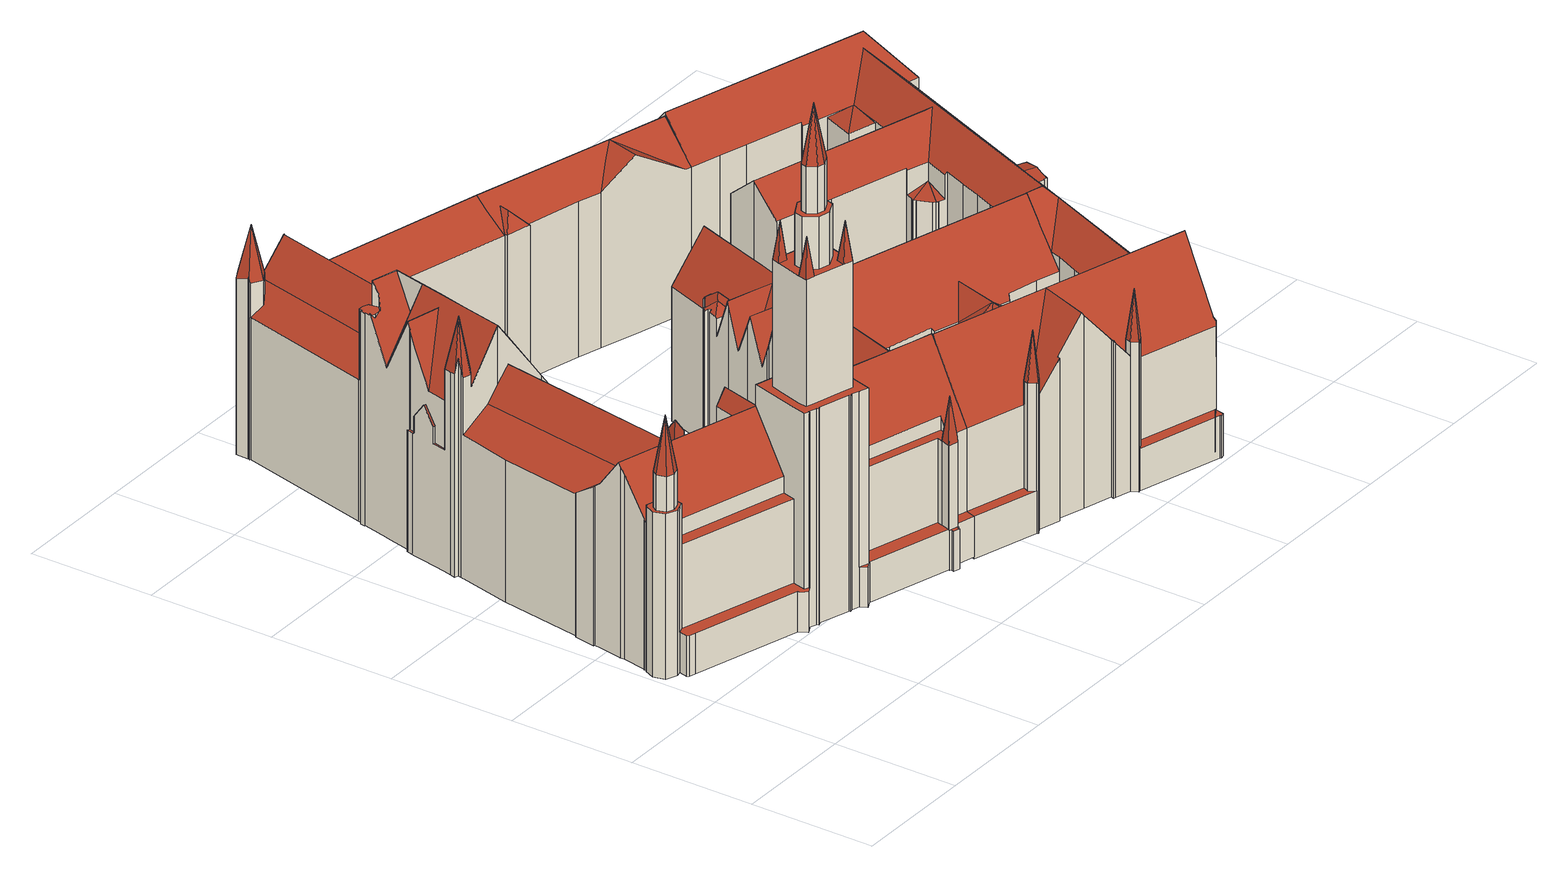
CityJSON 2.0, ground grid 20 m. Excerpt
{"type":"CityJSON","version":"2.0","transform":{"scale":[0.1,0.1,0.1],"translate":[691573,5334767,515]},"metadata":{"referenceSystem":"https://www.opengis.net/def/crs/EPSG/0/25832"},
"CityObjects":{
"building1":{"type":"Building","attributes":{"name":"Neues Rathaus,Sitz d.Verwaltung-Landeshauptstadt München, Touristinfo","Gemeindeschluessel":"09162000","HoeheDach":"595.090","HoeheGrund":"515.770","Methode":"2000","NiedrigsteTraufeDesGebaeudes":"522.090","Geometrietyp2DReferenz":"3000","function":"31001_3012","roofType":"3100","measuredHeight":79.32,"storeysAboveGround":5},"geometry":[{"type":"MultiSurface","lod":"2","boundaries":[[[0,1,2,3]],[[4,5,6,7,8]],[[9,10,11,12]],[[13,14,15,16]],[[17,18,19,20]],[[21,22,23,24,25]],[[26,27,28,29]],[[30,17,20,31]],[[32,33,34,35]],[[36,37,38]],[[39,40,41,42,43]],[[44,45,46,47,48]],[[49,50,51,52,53,54,55]],[[56,57,58,59,60,61,62,63]],[[64,65,66,67]],[[68,69,70,71]],[[41,40,72,73]],[[74,75,76]],[[77,78,79]],[[80,19,18,81,82,83,84,85,86,87,88,89]],[[90,91,92,93,94]],[[95,96,97,34]],[[98,99,100]],[[101,102,103,104,105,106]],[[107,108,109,110]],[[111,112,113]],[[114,115,116,117]],[[118,119,120,121,122]],[[123,124,46,45,125]],[[126,37,36]],[[127,128,129,130,131,132]],[[133,98,100]],[[134,135,136]],[[137,138,139,140]],[[141,142,143,144,145,146,147,148,149,150,151,152,153,154,155,156,157,158,159,160,161,162,163,164,165,166,167,168,169,170,171,172,173,174,175,176,177,178,179,180,181,182,183,184,185,186,187,188,189,190,191,192,193,194,195,196,197,198,199,200,201,202,203,204,205,206,207,208,209,210,211,212,213,214,215,216,217,218,219,220,221,222,223,224,225,226,227,228,229,230,231,232,233,234,63,62,61,60,235,236,237,238,239,240,241,242,243,244,107,110,245,246,247,248,249,250,68,71,251,252,253,254,255,256,257,258,259,260,261,262,263,264,265,266,267,268,269,270,271,272,273,274,275,50,49,55,276,277,278,279,280,281,282,283,284,285,286,285,287,288,289,290,291,292,293,294,295,296,297,298,299,300,301,302,303,304,305,306,64,67,307,308,309,310,311,312,313,314,315,316,317,318,319,320,321,322,105,104,103,323,324,325,326,327,328,329,330,331,332,333,334,335,336,337,338,339,340,341,342,343,344,345,346,347,348,114,117,349,350,351,352,353,354,355,356,357,358,42,41,73,359,360,361,362,132,131,130,363]],[[247,364,365,248]],[[366,367,368,369]],[[370,371,372,373,374,375,376,377,378,379,380,78,77,381,382,383]],[[384,385,386,387,388,129,128,127,389,367,366]],[[75,390,391,392,393,394,395,396]],[[397,398,399,400]],[[401,402,403,404,405,406,70,69,407,408,365,364,409,410]],[[314,88,87,315]],[[411,412,413,414,348,347,346]],[[100,28,27]],[[415,416,417,111]],[[418,419,420]],[[124,218,217,421]],[[142,141,363,388,387,386]],[[355,422,423,356]],[[295,424,425,296]],[[200,426,427,201]],[[428,415,1,0]],[[7,6,5,370,383,429,430]],[[431,432,433,434,435,436,437,438,35,34,97]],[[180,439,440,181]],[[401,410,109,108,441,442,443,444,445,446,447]],[[365,408,407,250,249,248]],[[448,449,92,91,450]],[[1,111,451,2]],[[452,338,337,336,453,454,455]],[[140,139,418,456]],[[155,457,458,156]],[[166,459,460,167]],[[461,462,463,464]],[[465,8,7,430,466,467,468,462,461,469,335,334,333,332,331,330]],[[470,471,472,205,204,203,473]],[[172,171,170,474,475,476]],[[294,293,477,478,424,295]],[[479,480,481,392,391,482,135,134]],[[483,30,31,484]],[[449,54,53,485,92]],[[116,3,2,451,486,351,350,349,117]],[[487,488,489,490,491,492,493,494,495,496,497,498,44,48,499,500,118,122,501,502,82]],[[124,123,503,504,220,219,218]],[[197,505,506,198]],[[499,507,508,509,472,471,500]],[[306,510,65,64]],[[511,512,96,95]],[[513,514,515,398,213,212,211,210]],[[516,517,518]],[[226,519,520,227]],[[521,522,523,58,57]],[[524,525,526,527]],[[513,210,209,208,528,529,530]],[[11,531,532,533,534,82,81,18,17,30,483,12]],[[164,535,536,165]],[[271,270,269,268,537,538,496,495]],[[539,540,541]],[[38,37,126,511,95,34,33,542,412,411,543,544,545,546]],[[335,469,453,336]],[[344,544,543,345]],[[328,547,548,329]],[[497,549,550,551,552,553,541,554,555,556,557,558,559,560,561,562,563,564,565,566,567,522,521,568,569,570,571,520,519,572,498]],[[573,574,4]],[[565,575,576,577]],[[25,24,578,458,457]],[[345,543,411,346]],[[293,292,291,579,580,477]],[[217,216,215,581,400,399,421]],[[516,582,517]],[[109,410,409,246,245,110]],[[574,583,4]],[[584,93,525,524]],[[585,274,273,272,271,495,494,493]],[[413,412,542,586]],[[587,588,589,590]],[[591,592,593,594]],[[595,596,179,178,177,597]],[[21,25,457]],[[598,599,600,601,602,603,604,605,606,607],[608,609,610,137,140,456,611,612]],[[65,510,613,614,615,9,12,483,484,616,66]],[[230,617,618,231]],[[619,620,588,587]],[[506,621,622,426,200,199,198]],[[623,516,518]],[[289,624,625,626,290]],[[223,627,628,224]],[[629,630,631,632,193,192,191]],[[633,634,635,636,585,493,492,491,490,489,637,638]],[[299,298,639,640,641,300]],[[251,406,405,252]],[[100,27,589]],[[642,187,186,185,643,644]],[[645,646,427,426,622]],[[575,401,447,576]],[[518,517,647,396,395,648,649,650]],[[164,163,162,651,435,434,535]],[[590,589,27,26]],[[403,652,653,654,655,656,404]],[[525,93,485,657,634,658,659,526]],[[475,660,661]],[[279,662,663,280]],[[561,653,652,562]],[[664,568,521,57,56,665,666]],[[667,668,626,625]],[[669,416,415,428]],[[304,303,615,614,613,305]],[[670,671,672,673,674,327,326,325,324]],[[548,675,465,330,329]],[[24,23,676,677,678,679,680,384,366,681,578]],[[559,682,260,259,258,560]],[[4,583,5]],[[452,79,78,380,683,684,546,545,343,342,341,340,339,338]],[[305,613,510,306]],[[13,685,82,502,686,687,14]],[[500,471,470]],[[464,454,453,469,461]],[[688,689,176,175,174,690]],[[691,692,693,694]],[[622,621,473,645]],[[456,418,420,611]],[[102,695,670,324,323,103]],[[285,286,90,94,696,697,287]],[[31,20,19,80,603,602,601]],[[278,698,662,279]],[[260,682,699,261]],[[282,700,701,283]],[[290,626,579,291]],[[702,703,704,489,488,487,82,534]],[[76,396,647]],[[618,705,706,666,665,234,233,232,231]],[[343,545,544,344]],[[130,129,388,363]],[[572,519,226,225,224,628]],[[624,707,697,696,584,524,527,667,625]],[[708,509,530,529]],[[125,45,709,710]],[[136,711,712]],[[201,427,646,202]],[[713,714,715,385,384]],[[611,420,716,612]],[[229,717,617,230]],[[308,599,598,309]],[[567,566,718,719,720,721]],[[722,723,724,725,161,160,159,158,726]],[[617,717,571,570,705,618]],[[727,652,403]],[[99,28,100]],[[728,15,14,687,729,629,191,190,189,188,187,642]],[[730,661,660,731,376,732]],[[733,539,541]],[[372,574,573,373]],[[134,136,712]],[[734,486,451,111,113]],[[169,168,167,460,735,736]],[[500,470,473,621,506,505,737,119,118]],[[723,722,738]],[[77,79,452,455,739,740,381]],[[83,741,742,84]],[[354,112,422,355]],[[169,736,474,170]],[[51,743,744,745,52]],[[281,746,700,282]],[[310,607,606,311]],[[575,747,727,403,402,401]],[[748,749,750,468,467]],[[74,76,647]],[[562,652,727,563]],[[206,509,708,751,207]],[[752,753,754,755]],[[373,573,756,374]],[[89,604,603,80]],[[298,297,296,425,757,639]],[[758,133,620,619]],[[508,421,399,398,515]],[[48,47,46,508,507,499]],[[759,99,98,760]],[[644,643,761,762,763,764]],[[52,745,744,635,634,657,485,53]],[[765,766,753,752]],[[4,8,465,675]],[[767,768,419]],[[182,181,440,769,770,183]],[[442,441,107,244]],[[741,771,772,671,670,695]],[[289,288,287,697,707,624]],[[523,522,567,721,59,58]],[[610,767,138,137]],[[718,566,565,577,719]],[[476,475,661,773]],[[501,774,729,687,686,502]],[[612,716,775,608]],[[9,615,303,302,301,776,10]],[[185,184,183,770,777,761,643]],[[654,653,561,560,258,257,256]],[[731,660,475,474,736,735,460,459,536,535,434,433,432,379,378,377,376]],[[778,391,390]],[[100,589,588]],[[701,779,450,91,90,286,285,284,283]],[[761,780,762]],[[667,527,526,659,638,637,489,704,781,782,783,668]],[[756,4,673,672]],[[122,121,120,630,629,729,774,501]],[[250,407,69,68]],[[405,404,656,254,253,252]],[[777,770,769,440,439,596,595,597,689,688,784]],[[565,564,563,727,747,575]],[[161,725,651,162]],[[254,656,655,255]],[[92,485,93]],[[772,771,732,376,375,374,756,672,671]],[[144,715,714,145]],[[570,569,785,706,705]],[[786,738,722,726,578,681,366,369]],[[383,382,381,740,739,455,454,464,463,750,749,748,787,429]],[[368,367,389,362,361,360,359,788]],[[756,573,4]],[[484,31,601,600,616]],[[148,679,678,149]],[[508,514,513,530,509]],[[496,538,537,789,733,541,553,552,551,550,549,497]],[[246,409,364,247]],[[790,754,753,766,693,692,593,592],[590,26,29,759,760,758,619,587]],[[762,780,784]],[[713,384,791]],[[764,763,762,784,688,690,773,661,730,83]],[[207,751,528,208]],[[126,512,511]],[[139,138,419]],[[327,674,547,328]],[[608,775,768,609]],[[784,780,761,777]],[[353,113,112,354]],[[627,223,222,221,220,504,792,710,709]],[[309,598,607,310]],[[415,111,1]],[[85,84,742,793,320,319,318,317]],[[153,152,23,22]],[[197,196,195,794,795,737,505]],[[546,684,38]],[[316,86,85,317]],[[419,768,775]],[[154,153,22,21,457,155]],[[586,32,35,438,796,669,428,0,3,116,115,414,413]],[[733,789,537,268,267,266,265,264,263,262,797,798,540,539]],[[370,5,583,371]],[[348,414,115,114]],[[700,746,663,662,698,799,779,701]],[[322,800,106,105]],[[801,379,432]],[[755,754,790,802]],[[803,795,794,804,632,631]],[[419,775,716]],[[194,804,794,195]],[[165,536,459,166]],[[174,173,172,476,773,690]],[[66,616,600,307,67]],[[352,734,113,353]],[[449,448,799,698,278,277,276,55,54]],[[437,436,43,796,438]],[[720,719,577,576,447,446,240,239,238,237,236]],[[805,806,479,134,712,623,518,650]],[[683,380,379,801]],[[582,623,712,711,135,482,807,390,75,74,647,517],[594,691,694,765,752,755,802,591]],[[508,515,514]],[[482,778,807]],[[29,28,99,759]],[[799,448,450,779]],[[400,581,808,397]],[[605,604,89,88,314,313,312]],[[71,70,406,251]],[[73,72,788,359]],[[420,419,716]],[[315,87,86,316]],[[791,384,680,679]],[[620,100,588]],[[435,651,725,724,723,738,786,369,368,788,72,40,39,43,436]],[[694,693,766,765]],[[120,119,737,795,803,631,630]],[[547,674,673,4,675,548]],[[482,391,778]],[[214,808,581,215]],[[46,124,421,508]],[[696,94,93,584]],[[280,663,746,281]],[[498,572,628,627,709,45,44]],[[609,768,767,610]],[[708,529,528,751]],[[636,743,51,50,275,274,585]],[[311,606,605,312]],[[802,790,592,591]],[[255,655,654,256]],[[441,108,107]],[[715,144,143,142,386,385]],[[138,767,419]],[[594,593,692,691]],[[750,463,462,468]],[[429,787,466,430]],[[83,730,732,771,741]],[[540,798,797,699,682,559,558,557,556,555,554,541]],[[634,633,658]],[[371,583,574,372]],[[16,15,728,809,810]],[[234,665,56,63]],[[133,100,620]],[[179,596,439,180]],[[203,202,646,645,473]],[[362,389,127,132]],[[307,600,599,308]],[[125,710,792,504,503,123]],[[300,641,776,301]],[[778,390,807]],[[157,156,458,578,726,158]],[[417,416,669,796,43,42,358,357,356,423]],[[801,432,431,97,96,512,126,36,38,684,683]],[[240,446,445,241]],[[243,242,444,443,442,244]],[[586,542,33,32]],[[82,685,13,16,810,764,83]],[[810,809,728,642,644,764]],[[760,98,133,758]],[[139,419,418]],[[472,509,206,205]],[[147,146,145,714,713,791,679,148]],[[658,633,638,659]],[[321,320,793,811,800,322]],[[787,748,467,466]],[[743,636,635,744]],[[351,486,734,352]],[[10,776,641,640,639,757,425,424,478,477,580,579,626,668,783,782,781,704,703,702,534,533,532,531,11],[649,648,395,394,393,392,481,480,479,806,805,650]],[[261,699,797,262]],[[151,150,149,678,677,676,23,152]],[[623,582,516]],[[741,695,102,101,106,800,811,793,742]],[[111,417,423,422,112]],[[228,227,520,571,717,229]],[[241,445,444,242]],[[59,721,720,236,235,60]],[[76,75,396]],[[193,632,804,194]],[[398,397,808,214,213]],[[785,569,568,664,666,706]],[[176,689,597,177]],[[136,135,711]]],"semantics":{"surfaces":[{"type":"WallSurface"},{"type":"RoofSurface"},{"type":"GroundSurface"}],"values":[0,1,0,1,0,1,0,1,0,0,0,0,0,0,0,0,0,1,1,1,1,0,1,0,0,1,0,0,0,0,0,1,1,0,2,0,1,1,1,0,0,1,0,0,1,1,1,0,0,0,0,0,0,0,0,0,1,0,1,1,0,0,0,0,0,0,0,0,0,0,0,1,0,1,0,0,1,0,0,0,1,0,1,0,0,0,0,0,1,1,0,0,0,1,1,0,1,0,0,0,1,0,1,0,0,0,0,0,0,1,1,1,0,0,0,1,0,0,0,1,0,0,1,0,1,1,0,0,0,1,1,0,0,0,1,0,0,0,0,0,1,0,1,0,0,0,0,1,0,0,0,0,0,0,0,0,0,0,0,0,1,0,0,0,0,1,0,0,1,0,1,0,0,0,1,0,1,1,1,0,0,1,0,1,1,0,1,0,1,1,0,0,1,0,0,1,1,1,0,0,0,0,0,0,0,1,1,0,1,0,0,1,1,0,0,1,0,1,0,1,1,1,0,0,0,0,1,1,1,0,1,0,1,1,0,0,1,0,0,0,1,0,0,0,1,0,0,1,0,0,1,1,0,1,0,1,1,0,0,1,0,0,0,0,0,0,1,0,0,0,0,0,1,0,1,0,0,0,1,0,0,0,1,1,0,0,0,0,0,0,1,0,0,0,1,1,1,0,0,1,0,0,0,1,0,1,1,1,0,0,1,1,0,1,0,0,1,0,1,0,0,0,0,0,0,1,0,1,1,1,1,0,0,0,0,1,0,0,0,0,1,0,1,0,0,1,0,0,0,1,1,0,1,0,0,0,0,0,0,0,1,0,0,1,1,1,0,0,0,1,0,0,1,0,1]}}]},
"building2":{"type":"Building","attributes":{"Gemeindeschluessel":"09162000","HoeheDach":"521.830","HoeheGrund":"516.033","Methode":"2000","NiedrigsteTraufeDesGebaeudes":"521.830","Geometrietyp2DReferenz":"3000","function":"31001_3012","roofType":"1000","measuredHeight":5.8,"storeysAboveGround":1},"geometry":[{"type":"MultiSurface","lod":"2","boundaries":[[[812,813,814,815]],[[816,812,815,817]],[[818,814,813,819]],[[819,813,812,816]],[[817,815,814,818]],[[817,818,819,816]]],"semantics":{"surfaces":[{"type":"RoofSurface"},{"type":"WallSurface"},{"type":"GroundSurface"}],"values":[0,1,1,1,1,2]}}]},
"building3":{"type":"Building","attributes":{"Gemeindeschluessel":"09162000","HoeheDach":"544.830","HoeheGrund":"515.846","Methode":"2000","NiedrigsteTraufeDesGebaeudes":"521.507","Geometrietyp2DReferenz":"3000","function":"31001_3012","roofType":"3100","measuredHeight":28.98,"storeysAboveGround":5},"geometry":[{"type":"MultiSurface","lod":"2","boundaries":[[[820,821,822,823]],[[824,825,826,827]],[[828,829,830,831,832,833,834,835,836,837,838,839,840,841]],[[842,843,844,845,846]],[[847,848,849,850,851]],[[852,853,854,855,856,857,858,824,827,843,842,859,860,861,862,863,268,262,864,865,866,867,868,869,870,871,872,873,874,875,876,877,878,879,880,881,882,883,823,822,884,885,886,887,888,889,890,891,892,893]],[[894,895,881,880]],[[844,896,845]],[[896,834,833]],[[896,835,834]],[[897,898,873,872]],[[262,268,829,828,899]],[[877,900,901,878]],[[852,893,902,841,840]],[[903,836,835,904]],[[824,858,905,906,825]],[[850,833,832,851]],[[879,907,894,880]],[[843,827,826,908,844]],[[904,835,825,906]],[[909,910,885,884]],[[860,848,847,861]],[[883,911,820,823]],[[891,912,913,892]],[[844,908,896]],[[856,855,837,836,903,914]],[[915,912,891,890]],[[916,917,889,888]],[[908,826,825,835,896]],[[849,918,833,850]],[[865,919,920,866]],[[921,922,896,833,918]],[[885,910,923,886]],[[876,924,900,877]],[[866,920,925,867]],[[853,839,838,854]],[[869,926,927,870]],[[862,831,830,863]],[[862,861,847,851,832,831]],[[928,926,869,868]],[[822,821,909,884]],[[262,899,929,864]],[[867,925,928,868]],[[856,914,930,857]],[[852,840,839,853]],[[931,911,883,882]],[[864,929,919,865]],[[889,917,915,890]],[[906,905,930,914,903,904]],[[871,932,897,872]],[[846,896,922]],[[859,842,846,922,921]],[[857,930,905,858]],[[915,917,916,933,923,910,909,821,820,911,931,895,894,907,901,900,924,934,935,898,897,932,927,926,928,925,920,919,929,899,828,841,902,913,912]],[[875,934,924,876]],[[860,859,921,918,849,848]],[[892,913,902,893]],[[854,838,837,855]],[[927,932,871,870]],[[845,896,846]],[[873,898,935,874]],[[887,933,916,888]],[[874,935,934,875]],[[881,895,931,882]],[[878,901,907,879]],[[863,830,829,268]],[[923,933,887,886]]],"semantics":{"surfaces":[{"type":"WallSurface"},{"type":"RoofSurface"},{"type":"GroundSurface"}],"values":[0,0,1,0,1,2,0,1,1,1,0,0,0,0,0,0,0,0,0,0,0,0,0,0,1,0,0,0,1,0,0,1,0,0,0,0,0,0,0,0,0,0,0,0,0,0,0,0,1,0,1,0,0,1,0,0,0,0,0,1,0,0,0,0,0,0,0]}}]},
"building4":{"type":"Building","attributes":{"Gemeindeschluessel":"09162000","HoeheDach":"547.190","HoeheGrund":"515.540","Methode":"2000","NiedrigsteTraufeDesGebaeudes":"521.550","Geometrietyp2DReferenz":"3000","function":"31001_3012","roofType":"3100","measuredHeight":31.65,"storeysAboveGround":5},"geometry":[{"type":"MultiSurface","lod":"2","boundaries":[[[936,937,938,939,940]],[[941,942,943,944]],[[945,946,947,948]],[[949,950,51,951]],[[952,953,954,955,956]],[[957,958,959,960,961]],[[962,963,964,965]],[[966,936,940,967]],[[968,969,970,971,972,973]],[[974,975,976]],[[977,978,979,980]],[[981,951,51,743,636,982]],[[983,984,985,986]],[[987,988,989,990]],[[969,991,992,993,994,970]],[[975,995,976]],[[996,997,998,999]],[[1000,1001,1002,988,987]],[[1003,1004,1005,1006]],[[1007,1008,1009,1010]],[[1011,1012,1013,1014]],[[1015,1016,1017,1018]],[[939,971,970,994,940]],[[1019,1020,1021,1022,937]],[[984,1023,1024,1025]],[[1026,1027,1028,1029]],[[950,1030,1031,743,51]],[[1032,1000,987,990,947,946,1033,1034]],[[1035,1036,1037,1038,1039]],[[1025,1024,1040,1041]],[[1042,1043,1044,1045]],[[1046,1047,1048,1049]],[[1017,1016,1050]],[[1051,1052,999,998,976,995]],[[1053,1054,1055,1056,1057]],[[1058,1059,1004,1003]],[[1051,1060,1061,1062,1063,1064,1012,1011,1065,1066,1067,1052]],[[1068,1009,1008,1069,1070,1041,1001]],[[1071,1024,1023]],[[1070,1072,982,636,1073,1074]],[[1075,1076,1077,1078,1079,1080]],[[1081,1063,1062,1082]],[[1083,1084,1085,1086]],[[1087,1088,1089,950,949]],[[1090,1091,1028,1027,1092,1093,1036,1035,1094,1095]],[[1096,1006,1005,1097,1098,944,943,1099]],[[1050,1100,1101]],[[1102,1103,1104,1105]],[[1106,1107,963,962]],[[1069,1008,1007,1108,1109,1110]],[[1111,1112,1113,1114]],[[1071,1002,1040,1024]],[[1100,1050,1016]],[[1115,1116,1117,1118]],[[1056,1070,1074,1015,1018,1119,1057]],[[1120,1121,1044,1043,1122,973,972,1123]],[[1124,1125,938,1126]],[[1127,1128,1021,1020]],[[1126,938,937,1022]],[[968,973,1122,1129]],[[1130,1131,1132,1133]],[[1134,1135,1136,1137,1138,1139]],[[1064,1063,1081,1140]],[[1078,1077,1141,1142,1026,1029]],[[950,1089,1101,1030]],[[1143,1119,1018,1144]],[[1046,1049,1145,1146,1094,1035,1039,1117,1116]],[[965,964,714,1147]],[[1148,1149,1150,1151,1067,1066]],[[1031,1073,636,743]],[[1152,1153,1136,1135]],[[1070,1069,1110,1154,1099,943,942,1095,1094,1146,1155,1156,1132,1131,1157,1158,1159,495,1072]],[[1089,1088,1050,1101]],[[1160,1010,1009,1068,1032,1034]],[[1142,1161,1027,1026]],[[1162,1163,1150,1149]],[[1164,1045,1044,1121,1165]],[[997,974,976,998]],[[1096,1099,1154,1166]],[[1100,1016,1015,1074,1073]],[[1167,1168,1169,1170]],[[1171,1065,1011,1014]],[[1029,1028,1079,1078]],[[1160,1034,1033,1172]],[[986,985,1173,1174]],[[1175,1163,1162,1176]],[[1120,1177,1151,1150,1163,1175,1113,1112,1085,1084,1165,1121]],[[1146,1145,1155]],[[988,1002,1071]],[[939,1123,972,971]],[[1048,1178,1156,1155,1145,1049]],[[1179,1180,959,958]],[[1181,1141,1077,1076]],[[1041,1040,1002,1001]],[[1019,937,936,1182]],[[1138,1137,1123,939]],[[1166,1154,1110,1109]],[[1086,1085,1112,1111]],[[1183,1182,936,966,1184]],[[944,1098,1185,941]],[[1075,1080,1186,1187]],[[1188,495,1159,1189]],[[1190,960,959,1180,956,955]],[[1036,1093,1191,1037]],[[967,940,994,993]],[[1151,1177,996,999,1052,1067]],[[1144,1018,1017,1088,1087]],[[1090,1095,942,941,1185]],[[1192,1193,1190]],[[1169,1071,1023]],[[1194,975,1092,1027,1161,1192,1190,955,954,714,964,963,1107]],[[1098,1097,1090,1185]],[[1058,1195,1196,1197,1059]],[[1127,1134,1139,1125,1124,1128]],[[990,989,1168,1167,948,947]],[[1198,1199,1200,1201]],[[1187,1186,1196,1195]],[[1202,1203,1055,1054]],[[1197,1196,1186,1080,1079,1028,1091]],[[1204,1205,1193,1206]],[[1174,1173,1203,1202]],[[1113,1175,1176,1114]],[[1092,975,1177,1120,1123,1137,1136,1153,1207,1104,1103,1191,1093]],[[1194,1060,1051,995,975]],[[977,957,961,1208,978]],[[1190,1193,1205,1200,1199,979,978,1208]],[[1125,1139,1138,939,938]],[[1106,1209,1061,1060,1194,1107]],[[1181,1206,1193,1192,1161,1142,1141]],[[1210,1158,1157,1211]],[[980,979,1199,1198]],[[1066,1065,1171,1148]],[[1212,1207,1153,1152]],[[1183,1184,992,991]],[[1062,1061,1209,1082]],[[1181,1076,1075,1187,1195,1058,1003,1006,1096,1166,1109,1108,1007,1010,1160,1172,945,948,1167,1170,983,986,1174,1202,1054,1053,1143,1144,1087,949,951,981,1188,1189,1210,1211,1130,1133,1178,1048,1047,1115,1118,1213,1102,1105,1212,1152,1135,1134,1127,1020,1019,1182,1183,991,969,968,1129,1042,1045,1164,1083,1086,1111,1114,1176,1162,1149,1148,1171,1014,1013,1140,1081,1082,1209,1106,962,965,1147,953,952,1179,958,957,977,980,1198,1201,1204,1206]],[[1201,1200,1205,1204]],[[1102,1213,1038,1037,1191,1103]],[[1013,1012,1064,1140]],[[1197,1091,1090,1097,1005,1004,1059]],[[1056,1055,1203,1173,985,984,1025,1041,1070]],[[1189,1159,1158,1210]],[[1105,1104,1207,1212]],[[1017,1050,1088]],[[952,956,1180,1179]],[[1211,1157,1131,1130]],[[1168,989,988,1071,1169]],[[1164,1165,1084,1083]],[[1133,1132,1156,1178]],[[1047,1046,1116,1115]],[[1129,1122,1043,1042]],[[1128,1124,1126,1022,1021]],[[1190,1208,961,960]],[[1053,1057,1119,1143]],[[1213,1118,1117,1039,1038]],[[1177,975,974,997,996]],[[1170,1169,1023,984,983]],[[1188,981,982,1072,495]],[[1172,1033,946,945]],[[1030,1101,1100,1073,1031]],[[1147,714,954,953]],[[966,967,993,992,1184]],[[1032,1068,1001,1000]]],"semantics":{"surfaces":[{"type":"RoofSurface"},{"type":"WallSurface"},{"type":"GroundSurface"}],"values":[0,1,1,1,1,1,1,1,1,0,1,1,1,1,1,0,0,1,1,1,1,1,0,1,1,1,0,0,0,1,1,1,0,1,1,1,0,0,0,0,1,1,1,1,0,1,0,1,1,1,1,0,0,1,0,0,1,1,1,1,1,1,1,0,1,1,0,1,1,1,1,0,0,1,1,1,1,1,1,1,1,1,1,1,1,1,0,1,0,1,1,1,1,1,1,1,1,1,1,0,1,1,0,0,1,1,1,1,0,0,0,1,1,1,1,1,1,1,0,1,1,1,0,1,1,0,0,1,1,1,1,1,1,1,1,2,1,1,1,0,0,1,1,0,1,1,0,1,1,1,1,0,0,1,1,1,1,1,1,1,1,0,1]}}]}
},
"vertices":[
[195,1086,248],[195,1086,287],[178,1097,287],[178,1097,232],[89,688,413],[87,706,326],[81,705,326],[78,704,326],[78,704,329],[237,206,72],[237,206,350],[229,209,350],[229,209,72],[268,352,252],[279,390,236],[224,406,236],[182,377,252],[240,251,205],[240,251,231],[48,306,231],[48,306,205],[573,905,254],[574,905,253],[575,908,253],[563,948,276],[558,930,276],[296,258,634],[296,258,708],[306,255,708],[306,255,634],[235,231,205],[45,286,205],[141,874,246],[141,874,345],[142,869,345],[142,869,247],[123,851,340],[123,851,345],[119,854,345],[270,1104,319],[270,1104,318],[270,1104,8],[269,1104,8],[269,1104,319],[437,346,208],[444,372,208],[444,372,247],[437,346,247],[429,316,247],[492,139,8],[524,130,8],[524,130,72],[492,139,72],[492,139,205],[491,140,216],[491,140,8],[482,447,248],[486,457,219],[494,483,287],[497,489,271],[497,489,8],[494,483,8],[486,457,8],[482,447,8],[34,266,8],[34,266,72],[32,269,72],[32,269,8],[551,599,8],[551,599,249],[551,601,248],[551,601,8],[332,1088,238],[332,1088,8],[275,270,551],[279,283,551],[270,278,614],[155,767,369],[109,821,279],[99,780,369],[50,314,242],[255,304,308],[256,309,316],[108,352,316],[23,376,316],[22,373,311],[22,366,302],[15,327,246],[14,327,245],[14,324,242],[476,139,211],[475,139,211],[485,144,277],[480,154,205],[475,139,205],[143,859,345],[143,859,365],[142,869,384],[313,230,708],[316,240,708],[296,240,801],[35,455,236],[36,455,236],[36,455,8],[35,455,8],[34,455,8],[34,455,236],[528,583,8],[528,583,248],[528,585,248],[528,585,8],[196,1108,368],[195,1130,287],[178,1120,287],[178,1096,8],[178,1096,233],[177,1097,232],[177,1097,8],[299,353,247],[307,383,235],[307,383,278],[299,353,278],[293,330,278],[435,377,169],[435,377,247],[444,372,169],[132,851,345],[790,966,231],[791,968,228],[792,971,225],[792,971,8],[791,968,8],[790,966,8],[298,223,708],[325,195,551],[329,209,551],[320,204,614],[44,299,270],[44,299,326],[38,289,326],[38,289,270],[887,942,8],[886,938,8],[870,886,8],[870,885,8],[855,831,8],[846,834,8],[760,858,8],[701,875,8],[664,886,8],[617,898,8],[576,908,8],[575,908,8],[574,905,8],[573,905,8],[533,915,8],[534,919,8],[533,919,8],[326,971,8],[325,970,8],[324,964,8],[316,935,8],[298,861,8],[292,831,8],[277,761,8],[269,727,8],[252,651,8],[259,649,8],[258,643,8],[255,632,8],[245,634,8],[243,633,8],[226,619,8],[212,607,8],[208,604,8],[210,598,8],[218,582,8],[228,560,8],[234,558,8],[238,557,8],[235,546,8],[234,539,8],[231,540,8],[229,540,8],[210,427,8],[210,426,8],[217,416,8],[223,406,8],[224,406,8],[279,390,8],[293,386,8],[301,384,8],[301,385,8],[304,395,8],[310,393,8],[314,392,8],[311,382,8],[310,379,8],[351,367,8],[352,370,8],[355,380,8],[360,379,8],[365,378,8],[362,367,8],[387,359,8],[388,358,8],[391,372,8],[387,375,8],[392,382,8],[397,377,8],[398,377,8],[399,377,8],[412,383,8],[412,384,8],[413,392,8],[421,391,8],[422,384,8],[422,383,8],[435,377,8],[441,381,8],[442,382,8],[443,381,8],[446,377,8],[447,376,8],[451,374,8],[476,365,8],[478,365,8],[490,399,8],[488,400,8],[474,404,8],[474,403,8],[468,405,8],[470,412,8],[478,435,8],[481,442,8],[503,509,8],[511,531,8],[511,532,8],[519,556,8],[520,558,8],[525,572,8],[528,571,8],[529,578,8],[526,581,8],[526,582,8],[529,585,8],[530,586,8],[531,586,8],[532,584,8],[540,590,8],[552,598,8],[553,601,8],[555,601,8],[556,601,8],[557,602,8],[560,598,8],[564,597,8],[565,601,8],[593,682,8],[646,665,8],[699,648,8],[670,565,8],[660,535,8],[658,529,8],[657,526,8],[631,450,8],[606,371,8],[605,370,8],[604,368,8],[584,304,8],[584,303,8],[582,298,8],[561,237,8],[556,223,8],[553,214,8],[530,147,8],[490,135,8],[490,134,8],[490,133,8],[487,132,8],[486,128,8],[476,131,8],[477,135,8],[475,137,8],[475,138,8],[475,139,8],[476,139,8],[341,178,8],[339,177,8],[328,171,8],[322,182,8],[310,186,8],[309,186,8],[306,185,8],[305,187,8],[304,187,8],[255,202,8],[254,201,8],[251,200,8],[250,203,8],[249,203,8],[237,207,8],[237,206,8],[226,200,8],[219,211,8],[218,213,8],[44,263,8],[36,283,8],[27,280,8],[9,288,8],[4,306,8],[12,322,8],[14,323,8],[14,324,8],[14,327,8],[15,327,8],[22,366,8],[22,373,8],[23,376,8],[29,412,8],[30,421,8],[29,421,8],[28,421,8],[37,460,8],[58,589,8],[77,672,8],[77,673,8],[78,676,8],[79,682,8],[73,684,8],[75,692,8],[78,704,8],[83,726,8],[87,745,8],[91,764,8],[91,767,8],[94,777,8],[97,775,8],[98,775,8],[99,780,8],[109,821,8],[109,822,8],[117,856,8],[119,865,8],[118,865,8],[120,873,8],[122,872,8],[124,878,8],[124,880,8],[178,1097,8],[178,1099,8],[179,1100,8],[178,1100,8],[178,1120,8],[195,1130,8],[212,1121,8],[212,1119,8],[217,1117,8],[228,1114,8],[334,1088,8],[339,1087,8],[560,1031,8],[596,1022,8],[887,943,8],[531,586,249],[532,584,250],[547,975,291],[560,1031,229],[339,1087,229],[278,1043,291],[87,706,286],[99,703,306],[104,688,319],[102,678,319],[90,669,304],[121,662,354],[139,658,384],[154,723,384],[164,765,384],[174,807,384],[109,822,279],[89,738,277],[86,725,277],[81,705,277],[774,912,291],[870,886,291],[886,938,232],[887,942,228],[887,943,226],[596,1022,228],[329,269,551],[344,264,551],[344,264,350],[329,269,350],[279,283,350],[265,287,350],[265,287,551],[412,384,169],[412,384,247],[422,384,247],[422,384,169],[540,569,261],[549,575,261],[560,582,261],[556,601,249],[555,601,249],[553,601,248],[552,598,250],[540,590,250],[530,586,249],[529,585,249],[122,872,345],[124,878,345],[124,878,232],[124,880,232],[213,1097,287],[217,1117,287],[217,1117,291],[26,285,326],[27,301,414],[14,290,326],[422,383,247],[212,1121,288],[212,1119,296],[304,187,350],[255,202,350],[355,380,147],[360,379,147],[213,1097,258],[81,705,201],[78,704,201],[167,863,384],[185,858,384],[207,852,352],[292,831,233],[292,831,211],[207,852,319],[185,858,291],[167,863,267],[235,546,234],[234,539,234],[528,583,249],[526,582,247],[526,581,247],[529,578,250],[528,571,252],[525,572,249],[520,558,249],[490,134,205],[490,135,213],[475,138,205],[178,1099,294],[98,775,359],[94,777,201],[97,775,201],[97,775,359],[26,285,270],[533,915,253],[534,919,253],[252,651,231],[259,649,221],[91,764,201],[91,764,228],[94,764,228],[94,764,201],[75,692,329],[83,726,201],[83,726,228],[87,745,254],[91,767,201],[387,359,236],[387,359,247],[388,358,247],[362,367,235],[245,634,235],[243,633,237],[226,619,244],[306,185,350],[305,187,350],[325,195,350],[329,209,350],[340,249,350],[340,249,551],[235,231,72],[45,286,72],[496,149,205],[179,1100,297],[271,305,316],[285,301,316],[365,278,316],[390,271,316],[415,264,316],[524,232,316],[556,223,316],[561,237,297],[582,298,216],[584,303,208],[507,253,297],[467,337,208],[401,313,260],[379,330,247],[274,315,303],[264,338,278],[441,381,145],[442,382,143],[310,379,236],[351,367,236],[404,323,260],[415,364,260],[391,372,247],[44,263,72],[135,851,345],[135,851,347],[398,377,247],[399,377,247],[412,383,248],[255,223,614],[249,232,551],[246,218,551],[478,365,211],[490,399,211],[512,448,219],[569,459,287],[521,474,287],[482,162,72],[482,162,205],[344,202,205],[344,202,72],[392,382,148],[397,377,169],[397,377,247],[235,231,350],[240,251,350],[255,304,350],[256,309,350],[277,761,232],[269,727,231],[604,368,210],[584,304,208],[631,450,297],[657,526,212],[579,466,297],[132,878,345],[120,873,345],[118,865,345],[119,865,345],[117,856,345],[79,682,353],[73,684,329],[529,319,297],[552,387,297],[559,409,297],[567,431,297],[576,457,297],[584,483,297],[592,507,297],[600,530,297],[606,546,297],[619,585,297],[646,665,297],[593,682,221],[565,601,220],[580,597,241],[568,562,241],[560,557,233],[546,548,219],[585,509,287],[530,500,219],[552,411,287],[497,404,219],[490,406,208],[488,400,208],[476,365,208],[102,678,326],[104,688,326],[546,548,247],[519,556,247],[519,556,219],[533,919,252],[310,186,350],[309,186,350],[421,391,148],[264,228,551],[99,703,326],[480,154,72],[553,214,302],[132,878,238],[277,239,634],[277,239,708],[280,250,708],[280,250,634],[267,240,551],[267,240,634],[271,254,634],[271,254,551],[234,558,236],[238,557,234],[228,560,239],[9,288,270],[27,280,270],[36,283,270],[45,286,270],[48,306,270],[50,314,270],[14,324,270],[14,323,270],[12,322,270],[4,306,270],[15,313,270],[28,317,270],[40,312,270],[14,290,270],[10,304,270],[218,213,72],[219,211,72],[226,200,72],[36,283,72],[474,403,208],[468,405,208],[286,226,634],[286,226,708],[352,370,235],[352,370,169],[260,214,551],[328,171,72],[322,182,72],[322,182,350],[447,376,208],[451,374,208],[301,384,290],[301,385,290],[301,385,169],[304,395,148],[504,172,227],[499,158,205],[498,156,203],[530,147,203],[363,272,308],[348,217,227],[251,200,350],[250,203,350],[249,203,350],[223,406,262],[210,426,261],[217,416,277],[362,367,169],[365,378,147],[261,274,551],[261,274,350],[249,232,350],[246,218,350],[298,861,212],[580,597,247],[565,601,247],[564,597,251],[560,598,251],[557,602,248],[498,156,205],[504,172,205],[348,217,205],[217,639,274],[217,639,249],[487,132,71],[486,128,71],[505,426,287],[481,442,264],[478,435,287],[337,177,72],[337,177,350],[217,1117,258],[58,589,233],[77,672,236],[77,672,326],[77,673,329],[78,676,337],[73,684,330],[576,908,253],[617,898,254],[664,886,254],[701,875,254],[745,898,276],[541,954,276],[699,648,210],[109,822,277],[117,856,348],[264,338,274],[268,352,278],[279,390,278],[210,598,249],[218,582,245],[208,604,253],[295,267,551],[295,267,634],[310,263,634],[310,263,551],[37,460,232],[475,139,72],[341,178,72],[490,133,71],[670,565,211],[477,135,71],[475,137,71],[271,305,350],[285,301,350],[365,278,350],[470,412,208],[470,412,219],[339,177,72],[391,372,169],[446,377,208],[446,377,151],[314,213,551],[310,200,551],[846,834,235],[855,831,235],[870,885,290],[10,304,326],[474,404,208],[538,524,287],[511,532,287],[511,531,282],[503,509,219],[325,970,252],[325,970,211],[324,964,211],[316,935,212],[326,971,252],[568,562,247],[224,406,260],[293,386,303],[157,653,316],[157,653,359],[139,658,292],[606,371,210],[178,1100,293],[258,643,221],[255,632,221],[311,382,235],[294,978,252],[94,764,333],[90,744,291],[78,398,267],[29,412,267],[530,147,72],[498,156,72],[496,149,72],[476,131,71],[560,557,247],[86,725,228],[89,738,246],[90,744,254],[387,375,155],[320,225,551],[320,225,634],[299,215,634],[299,215,551],[90,669,326],[254,201,350],[298,223,634],[316,240,634],[313,230,634],[210,427,260],[168,399,260],[159,386,268],[147,369,277],[324,240,551],[324,240,634],[40,312,326],[28,317,326],[231,540,236],[229,540,237],[121,662,267],[90,669,245],[212,607,249],[279,334,303],[15,313,326],[237,207,350],[210,427,237],[334,259,614],[475,138,71],[179,407,260],[363,272,350],[348,217,350],[344,202,350],[179,407,249],[490,406,219],[284,1019,276],[86,725,201],[334,1088,235],[605,370,210],[280,220,634],[760,858,291],[443,381,145],[30,421,260],[314,392,148],[311,382,169],[228,1114,267],[660,535,212],[658,529,212],[490,134,71],[28,421,260],[174,807,279],[280,220,551],[307,383,169],[310,393,148],[260,214,350],[310,200,350],[324,254,551],[413,392,148],[182,377,260],[176,373,260],[29,421,260],
[623,286,68],[647,356,68],[604,368,68],[582,298,68],[623,286,10],[582,298,10],[604,368,10],[647,356,10],
[900,469,204],[900,467,207],[900,467,8],[900,469,8],[827,263,8],[827,263,205],[817,265,213],[817,265,8],[631,450,298],[604,368,207],[647,356,207],[719,337,209],[720,332,205],[760,320,205],[798,347,243],[813,305,205],[847,295,205],[853,301,212],[902,288,213],[940,277,213],[947,295,234],[970,352,298],[742,255,8],[794,241,8],[794,241,212],[769,248,243],[742,255,215],[729,299,65],[726,291,65],[726,290,65],[760,320,65],[720,332,65],[947,295,8],[940,277,8],[902,288,8],[853,301,8],[829,277,8],[831,276,8],[829,269,8],[732,288,8],[726,291,8],[729,299,8],[719,337,8],[647,356,8],[668,533,8],[669,536,8],[695,528,8],[694,525,8],[707,522,8],[708,525,8],[734,517,8],[734,514,8],[777,502,8],[778,506,8],[787,503,8],[788,506,8],[812,499,8],[811,496,8],[818,495,8],[853,485,8],[861,482,8],[859,478,8],[866,476,8],[867,479,8],[914,462,8],[915,465,8],[948,455,8],[948,452,8],[962,448,8],[963,451,8],[996,441,8],[996,438,8],[1004,436,8],[996,418,8],[861,482,203],[859,478,207],[777,275,243],[777,502,207],[778,506,203],[660,535,208],[811,496,203],[818,495,203],[996,418,227],[847,295,65],[813,305,65],[829,269,65],[827,263,65],[853,485,202],[816,264,214],[914,462,207],[915,465,204],[867,479,204],[996,438,207],[1004,436,207],[829,277,65],[996,441,204],[962,448,207],[963,451,204],[726,290,205],[669,536,205],[695,528,205],[732,288,210],[733,285,212],[948,455,204],[812,499,200],[694,525,208],[708,525,205],[734,517,205],[707,522,208],[668,533,208],[831,276,65],[866,476,207],[734,514,207],[948,452,207],[788,506,200],[787,503,203],
[1017,568,192],[1026,547,192],[1028,543,192],[1058,577,201],[1015,572,192],[1002,184,206],[1002,184,208],[1011,181,208],[1011,181,206],[943,8,5],[943,8,72],[942,10,72],[942,10,5],[630,100,5],[630,100,72],[524,130,5],[886,938,5],[870,885,5],[870,885,296],[870,886,297],[886,938,233],[1175,855,5],[978,912,5],[978,912,233],[1173,855,233],[1175,855,236],[948,804,5],[948,804,235],[904,817,235],[904,817,5],[1017,568,79],[1015,572,77],[1023,589,5],[1017,575,5],[1017,575,192],[1022,587,192],[1022,587,231],[1023,589,233],[1108,700,228],[1128,749,231],[1063,713,228],[1177,859,5],[1177,859,232],[1191,853,232],[1191,853,5],[553,214,5],[553,214,304],[796,59,5],[796,59,220],[772,66,249],[772,66,5],[813,53,72],[813,53,242],[805,49,242],[805,49,72],[1008,576,5],[1008,576,71],[1017,576,79],[1017,576,192],[1083,762,228],[1097,673,150],[1108,700,150],[1063,713,150],[1052,686,150],[817,65,72],[817,65,203],[817,65,242],[1113,417,5],[1113,417,232],[1109,419,232],[1109,419,5],[957,32,5],[957,32,214],[958,28,209],[958,28,5],[1012,725,65],[1017,723,65],[1017,723,5],[1012,725,5],[645,114,218],[645,114,242],[641,103,242],[641,103,218],[1026,547,5],[1020,540,5],[1020,540,71],[1026,547,79],[796,59,242],[800,69,242],[800,69,220],[1222,722,206],[1222,722,231],[1120,472,231],[1120,472,206],[623,110,72],[627,119,72],[954,25,72],[949,10,72],[952,25,72],[1007,325,282],[998,345,298],[970,353,298],[947,295,236],[946,294,236],[814,65,242],[814,65,203],[858,637,5],[858,637,233],[803,653,233],[803,653,5],[912,212,235],[912,212,5],[911,209,5],[911,209,235],[634,109,322],[1083,762,65],[1052,686,65],[678,98,5],[722,85,5],[722,85,311],[719,86,316],[678,98,262],[1118,429,5],[1118,429,234],[1041,774,65],[1034,759,65],[1027,762,65],[1025,755,65],[1029,753,65],[1009,718,65],[1016,716,65],[1009,699,65],[954,25,203],[984,98,316],[747,166,316],[806,59,322],[556,221,316],[627,119,203],[634,117,203],[1129,467,5],[1230,714,5],[1230,714,206],[1129,468,206],[1129,468,231],[1129,467,232],[1025,755,5],[1027,762,5],[830,748,5],[830,748,233],[885,732,233],[885,732,5],[631,97,5],[631,97,242],[630,100,243],[1099,421,231],[1104,449,237],[1192,778,281],[1020,356,282],[932,142,281],[994,166,231],[1009,177,5],[1108,418,231],[1108,418,206],[1009,177,213],[627,119,242],[623,110,242],[996,418,5],[996,418,235],[1004,436,235],[1004,436,5],[1042,777,5],[1042,777,235],[982,93,5],[986,105,5],[986,105,307],[923,721,5],[923,721,233],[929,720,233],[929,720,5],[924,241,5],[924,241,235],[940,277,236],[940,277,5],[676,93,262],[1120,613,276],[816,700,276],[897,626,233],[1058,577,231],[1031,541,79],[1031,541,192],[1028,543,77],[1025,535,5],[1025,535,71],[897,626,5],[794,241,5],[794,241,211],[819,234,211],[819,234,5],[1031,542,5],[1045,536,5],[1045,536,235],[1042,537,231],[1042,537,192],[1031,542,192],[1029,753,5],[1235,711,206],[1238,717,206],[676,93,5],[641,103,5],[908,210,231],[901,193,231],[855,831,5],[1016,716,5],[1009,697,5],[1009,697,233],[1009,699,231],[1030,500,5],[1030,500,235],[1015,174,215],[908,210,209],[881,218,209],[742,255,212],[721,260,213],[623,286,216],[952,25,5],[1238,717,232],[935,718,5],[935,718,233],[817,700,5],[817,700,276],[1015,174,5],[805,49,5],[805,49,244],[802,48,242],[802,48,5],[1009,718,5],[949,10,5],[768,67,255],[768,67,5],[933,722,230],[933,722,5],[1097,673,231],[881,218,5],[934,925,5],[934,925,233],[1235,711,5],[1017,568,5],[1008,568,5],[1008,568,71],[1099,421,206],[1133,465,232],[1133,465,5],[582,298,5],[623,286,5],[1207,788,297],[994,412,235],[1238,719,233],[1279,817,233],[1041,774,231],[1131,460,5],[1131,460,233],[1123,441,237],[1191,852,5],[1191,852,234],[1205,846,234],[1205,846,5],[769,72,5],[769,72,255],[1205,847,5],[1205,847,232],[1279,817,5],[1017,467,235],[1176,856,236],[1034,759,5],[721,260,5],[742,255,5],[1017,467,5],[947,295,5]
]}
